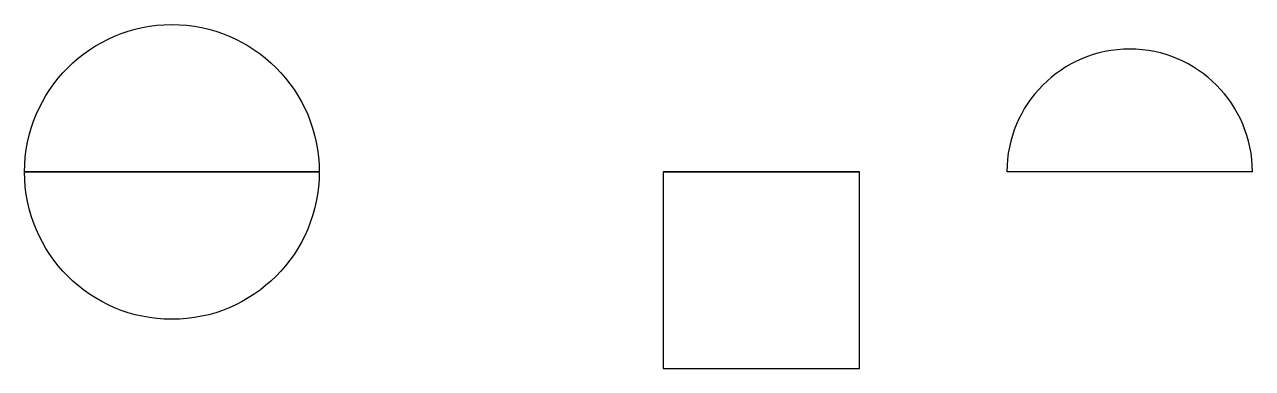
# Model space of a CAD drawing. Header units: millimetres. Extents: x -15 to 110, y -20 to 15.
import ezdxf

# ---------------------------------------------------------------- set-up
doc = ezdxf.new("R2010")
doc.units = ezdxf.units.MM
doc.layers.get('0').update_dxf_attribs({"linetype": 'CONTINUOUS'})

msp = doc.modelspace()

# ---------------------------------------------------------------- linework, layer by layer
for p, q in [((70, 0), (50, 0)), ((50, 0), (50, -20)), ((70, 0), (50, 0)), ((50, 0), (50, 0, 20)), ((50, 0, 20), (70, 0, 20)), ((70, -20), (70, 0)), ((70, 0, 20), (70, 0)), ((50, -20), (70, -20))]:
    msp.add_line(p, q)
msp.add_circle((0, 0), 15)
at = {"extrusion": (0, -1, 0)}
msp.add_circle((0, 0), 15, dxfattribs=at)
msp.add_arc((97.5, 0), 12.5, 0, 180)
msp.add_arc((97.5, -2.5), 12.75, 11.3099, 168.6901, dxfattribs=at)

doc.saveas('drawing.dxf')
